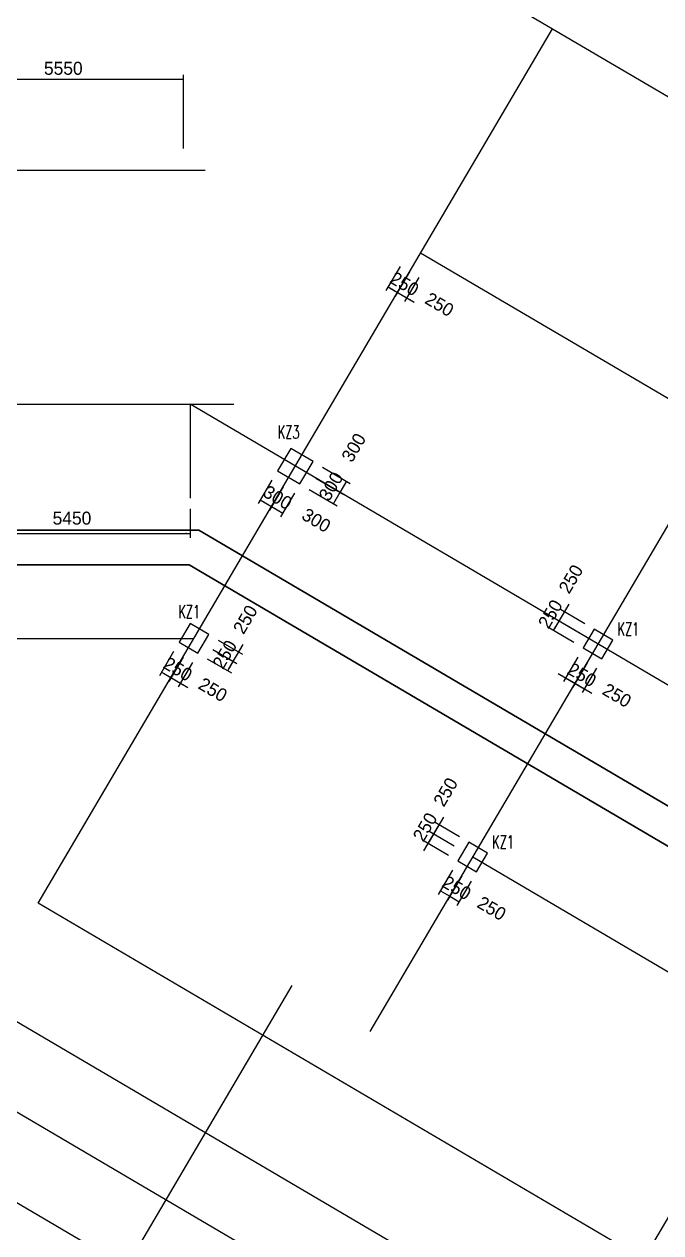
# Model space of a CAD drawing. Extents: x 387171 to 699106, y 11966 to 245688.
# Drawn here: x 600731 to 615414, y 130974 to 158858 of the extents above; entities that cross this region are included whole.
import ezdxf

# ---------------------------------------------------------------- set-up
doc = ezdxf.new("R2010")
doc.units = 0
doc.header["$LTSCALE"] = 100
doc.header["$MEASUREMENT"] = 0
for name, color, linetype in [('COLU', 7, 'Continuous'), ('DIM', 3, 'Continuous'), ('DOTE', 253, 'Continuous'), ('h后浇带', 51, 'Continuous'), ('L-AXIS', 3, 'Continuous'), ('NUM', 7, 'Continuous')]:
    doc.layers.add(name, color=color, linetype=linetype)
doc.styles.add('hztxt', font='hztxt')
doc.styles.get("Standard").update_dxf_attribs({"font": 'standard'})
doc.dimstyles.get("Standard").update_dxf_attribs({"dimtxt": 300, "dimasz": 100, "dimexe": 100, "dimexo": 250, "dimgap": 100, "dimtad": 0, "dimtoh": 1, "dimdec": 0, "dimdsep": 46, "dimcen": 0.09, "dimclrt": 7, "dimadec": 0, "dimazin": 0, "dimtfac": 1, "dimtdec": 4, "dimtofl": 0, "dimtmove": 0, "dimatfit": 3, "dimfxl": 1, "dimtolj": 1, "dimtzin": 0, "dimarcsym": 0})

# ---------------------------------------------------------------- blocks, each defined once
blk = doc.blocks.new('*D756')
at = {"layer": 'L-AXIS', "color": 0, "linetype": 'ByBlock', "lineweight": -2}
for p, q in [((604558, 147675), (604558, 147010)), ((599108, 146608), (599108, 147210)), ((599108, 147110), (604558, 147110))]:
    blk.add_line(p, q, dxfattribs=at)
for points in [[(599108, 147110), (599208, 147126), (599208, 147093)], [(604558, 147110), (604458, 147093), (604458, 147126)]]:
    blk.add_solid(points, dxfattribs=at)
at = {"layer": 'L-AXIS', "color": 7, "linetype": 'Continuous', "lineweight": -2, "insert": (601833, 147460), "char_height": 300, "width": 785, "attachment_point": 5, "style": 'hztxt'}
blk.add_mtext('5450', dxfattribs=at)
blk = doc.blocks.new('*D2815')
at = {"layer": 'DIM', "color": 0, "linetype": 'ByBlock', "lineweight": -2}
for p, q in [((604178, 144384), (603849, 143823)), ((604394, 144257), (604064, 143697)), ((603900, 143910), (604115, 143783))]:
    blk.add_line(p, q, dxfattribs=at)
for points in [[(603900, 143910), (603994, 143873), (603977, 143844)], [(604115, 143783), (604020, 143819), (604037, 143848)]]:
    blk.add_solid(points, dxfattribs=at)
at = {"layer": 'DIM', "color": 7, "linetype": 'Continuous', "lineweight": -2, "insert": (604276, 143978), "char_height": 300, "width": 566.67, "attachment_point": 5, "rotation": 329.5454, "style": 'hztxt'}
blk.add_mtext('250', dxfattribs=at)
blk = doc.blocks.new('*D2780')
at = {"layer": 'DIM', "color": 0, "linetype": 'ByBlock', "lineweight": -2}
for p, q in [((604394, 144257), (604064, 143697)), ((603943, 143884), (604503, 143555)), ((604609, 144130), (604280, 143570))]:
    blk.add_line(p, q, dxfattribs=at)
for points in [[(604115, 143783), (604020, 143819), (604037, 143848)], [(604331, 143656), (604425, 143620), (604408, 143591)]]:
    blk.add_solid(points, dxfattribs=at)
at = {"layer": 'DIM', "color": 7, "linetype": 'Continuous', "lineweight": -2, "insert": (605083, 143503), "char_height": 300, "width": 566.67, "attachment_point": 5, "rotation": 329.5454, "style": 'hztxt'}
blk.add_mtext('250', dxfattribs=at)
blk = doc.blocks.new('*D2349')
at = {"layer": 'DIM', "color": 0, "linetype": 'ByBlock', "lineweight": -2}
for p, q in [((604952, 144219), (605512, 143890)), ((605078, 144435), (605639, 144105)), ((605426, 143940), (605552, 144156))]:
    blk.add_line(p, q, dxfattribs=at)
for points in [[(605426, 143940), (605462, 144035), (605491, 144018)], [(605552, 144156), (605516, 144061), (605487, 144078)]]:
    blk.add_solid(points, dxfattribs=at)
at = {"layer": 'DIM', "color": 7, "linetype": 'Continuous', "lineweight": -2, "insert": (605357, 144317), "char_height": 300, "width": 566.67, "attachment_point": 5, "rotation": 59.5454, "style": 'hztxt'}
blk.add_mtext('250', dxfattribs=at)
blk = doc.blocks.new('*D1917')
at = {"layer": 'DIM', "color": 0, "linetype": 'ByBlock', "lineweight": -2}
for p, q in [((605205, 144650), (605765, 144321)), ((605451, 143983), (605780, 144544)), ((605078, 144435), (605639, 144105))]:
    blk.add_line(p, q, dxfattribs=at)
for points in [[(605679, 144371), (605715, 144466), (605744, 144449)], [(605552, 144156), (605516, 144061), (605487, 144078)]]:
    blk.add_solid(points, dxfattribs=at)
at = {"layer": 'DIM', "color": 7, "linetype": 'Continuous', "lineweight": -2, "insert": (605832, 145124), "char_height": 300, "width": 566.67, "attachment_point": 5, "rotation": 59.5454, "style": 'hztxt'}
blk.add_mtext('250', dxfattribs=at)
blk = doc.blocks.new('*D2225')
at = {"layer": 'DIM', "color": 0, "linetype": 'ByBlock', "lineweight": -2}
for p, q in [((609404, 153271), (609074, 152711)), ((609619, 153144), (609290, 152584)), ((609125, 152797), (609341, 152670))]:
    blk.add_line(p, q, dxfattribs=at)
for points in [[(609125, 152797), (609220, 152760), (609203, 152732)], [(609341, 152670), (609246, 152706), (609263, 152735)]]:
    blk.add_solid(points, dxfattribs=at)
at = {"layer": 'DIM', "color": 7, "linetype": 'Continuous', "lineweight": -2, "insert": (609502, 152865), "char_height": 300, "width": 566.67, "attachment_point": 5, "rotation": 329.5454, "style": 'hztxt'}
blk.add_mtext('250', dxfattribs=at)
blk = doc.blocks.new('*D1796')
at = {"layer": 'DIM', "color": 0, "linetype": 'ByBlock', "lineweight": -2}
for p, q in [((609619, 153144), (609290, 152584)), ((609835, 153017), (609505, 152457)), ((609168, 152771), (609728, 152442))]:
    blk.add_line(p, q, dxfattribs=at)
for points in [[(609341, 152670), (609246, 152706), (609263, 152735)], [(609556, 152543), (609651, 152507), (609634, 152478)]]:
    blk.add_solid(points, dxfattribs=at)
at = {"layer": 'DIM', "color": 7, "linetype": 'Continuous', "lineweight": -2, "insert": (610309, 152391), "char_height": 300, "width": 566.67, "attachment_point": 5, "rotation": 329.5454, "style": 'hztxt'}
blk.add_mtext('250', dxfattribs=at)
blk = doc.blocks.new('*D216')
at = {"layer": 'DIM', "color": 0, "linetype": 'ByBlock', "lineweight": -2}
for p, q in [((613289, 145476), (612960, 144916)), ((613662, 145025), (613101, 145354)), ((613535, 144809), (612975, 145139))]:
    blk.add_line(p, q, dxfattribs=at)
for points in [[(613188, 145304), (613224, 145398), (613253, 145382)], [(613061, 145088), (613025, 144994), (612996, 145010)]]:
    blk.add_solid(points, dxfattribs=at)
at = {"layer": 'DIM', "color": 7, "linetype": 'Continuous', "lineweight": -2, "insert": (613340, 146057), "char_height": 300, "width": 566.67, "attachment_point": 5, "rotation": 59.5454, "style": 'hztxt'}
blk.add_mtext('250', dxfattribs=at)
blk = doc.blocks.new('*D189')
at = {"layer": 'DIM', "color": 0, "linetype": 'ByBlock', "lineweight": -2}
for p, q in [((613061, 145088), (612934, 144873)), ((613535, 144809), (612975, 145139)), ((613408, 144594), (612848, 144923))]:
    blk.add_line(p, q, dxfattribs=at)
for points in [[(613061, 145088), (613025, 144994), (612996, 145010)], [(612934, 144873), (612971, 144967), (612999, 144951)]]:
    blk.add_solid(points, dxfattribs=at)
at = {"layer": 'DIM', "color": 7, "linetype": 'Continuous', "lineweight": -2, "insert": (612866, 145250), "char_height": 300, "width": 566.67, "attachment_point": 5, "rotation": 59.5454, "style": 'hztxt'}
blk.add_mtext('250', dxfattribs=at)
blk = doc.blocks.new('*D2733')
at = {"layer": 'DIM', "color": 0, "linetype": 'ByBlock', "lineweight": -2}
for p, q in [((613497, 144252), (613168, 143691)), ((613713, 144125), (613383, 143565)), ((613046, 143879), (613606, 143550))]:
    blk.add_line(p, q, dxfattribs=at)
for points in [[(613218, 143778), (613124, 143814), (613141, 143843)], [(613434, 143651), (613529, 143615), (613512, 143586)]]:
    blk.add_solid(points, dxfattribs=at)
at = {"layer": 'DIM', "color": 7, "linetype": 'Continuous', "lineweight": -2, "insert": (613595, 143846), "char_height": 300, "width": 566.67, "attachment_point": 5, "rotation": 329.5454, "style": 'hztxt'}
blk.add_mtext('250', dxfattribs=at)
blk = doc.blocks.new('*D2341')
at = {"layer": 'DIM', "color": 0, "linetype": 'ByBlock', "lineweight": -2}
for p, q in [((613713, 144125), (613383, 143565)), ((613928, 143998), (613599, 143438)), ((613261, 143752), (613822, 143423))]:
    blk.add_line(p, q, dxfattribs=at)
for points in [[(613434, 143651), (613339, 143687), (613356, 143716)], [(613649, 143524), (613744, 143488), (613727, 143459)]]:
    blk.add_solid(points, dxfattribs=at)
at = {"layer": 'DIM', "color": 7, "linetype": 'Continuous', "lineweight": -2, "insert": (614402, 143372), "char_height": 300, "width": 566.67, "attachment_point": 5, "rotation": 329.5454, "style": 'hztxt'}
blk.add_mtext('250', dxfattribs=at)
blk = doc.blocks.new('*D170')
at = {"layer": 'DIM', "color": 0, "linetype": 'ByBlock', "lineweight": -2}
for p, q in [((610400, 140563), (610071, 140002)), ((610773, 140111), (610212, 140441)), ((610646, 139896), (610086, 140225))]:
    blk.add_line(p, q, dxfattribs=at)
for points in [[(610299, 140390), (610335, 140485), (610364, 140468)], [(610172, 140175), (610136, 140080), (610107, 140097)]]:
    blk.add_solid(points, dxfattribs=at)
at = {"layer": 'DIM', "color": 7, "linetype": 'Continuous', "lineweight": -2, "insert": (610451, 141143), "char_height": 300, "width": 566.67, "attachment_point": 5, "rotation": 59.5454, "style": 'hztxt'}
blk.add_mtext('250', dxfattribs=at)
blk = doc.blocks.new('*D2759')
at = {"layer": 'DIM', "color": 0, "linetype": 'ByBlock', "lineweight": -2}
for p, q in [((610273, 140347), (609944, 139787)), ((610519, 139680), (609959, 140010)), ((610646, 139896), (610086, 140225))]:
    blk.add_line(p, q, dxfattribs=at)
for points in [[(610172, 140175), (610208, 140269), (610237, 140252)], [(610045, 139959), (610009, 139865), (609980, 139881)]]:
    blk.add_solid(points, dxfattribs=at)
at = {"layer": 'DIM', "color": 7, "linetype": 'Continuous', "lineweight": -2, "insert": (609977, 140336), "char_height": 300, "width": 566.67, "attachment_point": 5, "rotation": 59.5454, "style": 'hztxt'}
blk.add_mtext('250', dxfattribs=at)
blk = doc.blocks.new('*D2329')
at = {"layer": 'DIM', "color": 0, "linetype": 'ByBlock', "lineweight": -2}
for p, q in [((610608, 139338), (610279, 138778)), ((610824, 139211), (610494, 138651)), ((610329, 138864), (610545, 138737))]:
    blk.add_line(p, q, dxfattribs=at)
for points in [[(610329, 138864), (610424, 138828), (610407, 138799)], [(610545, 138737), (610450, 138774), (610467, 138802)]]:
    blk.add_solid(points, dxfattribs=at)
at = {"layer": 'DIM', "color": 7, "linetype": 'Continuous', "lineweight": -2, "insert": (610706, 138932), "char_height": 300, "width": 566.67, "attachment_point": 5, "rotation": 329.5454, "style": 'hztxt'}
blk.add_mtext('250', dxfattribs=at)
blk = doc.blocks.new('*D1892')
at = {"layer": 'DIM', "color": 0, "linetype": 'ByBlock', "lineweight": -2}
for p, q in [((610824, 139211), (610494, 138651)), ((611039, 139085), (610710, 138524)), ((610545, 138737), (610760, 138611))]:
    blk.add_line(p, q, dxfattribs=at)
for points in [[(610545, 138737), (610639, 138701), (610623, 138672)], [(610760, 138611), (610666, 138647), (610683, 138676)]]:
    blk.add_solid(points, dxfattribs=at)
at = {"layer": 'DIM', "color": 7, "linetype": 'Continuous', "lineweight": -2, "insert": (611513, 138458), "char_height": 300, "width": 566.67, "attachment_point": 5, "rotation": 329.5454, "style": 'hztxt'}
blk.add_mtext('250', dxfattribs=at)
blk = doc.blocks.new('*D1005')
at = {"layer": 'DIM', "color": 0, "linetype": 'ByBlock', "lineweight": -2}
for p, q in [((598858, 155988), (598858, 157688)), ((598858, 157588), (604408, 157588)), ((604408, 155988), (604408, 157688))]:
    blk.add_line(p, q, dxfattribs=at)
for points in [[(598858, 157588), (598958, 157604), (598958, 157571)], [(604408, 157588), (604308, 157571), (604308, 157604)]]:
    blk.add_solid(points, dxfattribs=at)
at = {"layer": 'DIM', "color": 7, "linetype": 'Continuous', "lineweight": -2, "insert": (601633, 157838), "char_height": 300, "width": 780, "attachment_point": 5, "style": 'hztxt'}
blk.add_mtext('5550', dxfattribs=at)
blk = doc.blocks.new('*D169')
at = {"layer": 'DIM', "color": 0, "linetype": 'ByBlock', "lineweight": -2}
for p, q in [((606446, 148340), (606126, 147796)), ((606705, 148187), (606385, 147644)), ((606177, 147882), (606436, 147730))]:
    blk.add_line(p, q, dxfattribs=at)
for points in [[(606177, 147882), (606272, 147846), (606255, 147817)], [(606436, 147730), (606341, 147766), (606358, 147795)]]:
    blk.add_solid(points, dxfattribs=at)
at = {"layer": 'DIM', "color": 7, "linetype": 'Continuous', "lineweight": -2, "insert": (606576, 147938), "char_height": 300, "width": 566.67, "attachment_point": 5, "rotation": 329.5454, "style": 'hztxt'}
blk.add_mtext('300', dxfattribs=at)
blk = doc.blocks.new('*D2578')
at = {"layer": 'DIM', "color": 0, "linetype": 'ByBlock', "lineweight": -2}
for p, q in [((606705, 148187), (606385, 147644)), ((606963, 148035), (606644, 147492)), ((606436, 147730), (606694, 147578))]:
    blk.add_line(p, q, dxfattribs=at)
for points in [[(606436, 147730), (606530, 147693), (606514, 147665)], [(606694, 147578), (606600, 147614), (606617, 147643)]]:
    blk.add_solid(points, dxfattribs=at)
at = {"layer": 'DIM', "color": 7, "linetype": 'Continuous', "lineweight": -2, "insert": (607469, 147412), "char_height": 300, "width": 566.67, "attachment_point": 5, "rotation": 329.5454, "style": 'hztxt'}
blk.add_mtext('300', dxfattribs=at)
blk = doc.blocks.new('*D2758')
at = {"layer": 'DIM', "color": 0, "linetype": 'ByBlock', "lineweight": -2}
for p, q in [((607610, 148641), (608252, 148264)), ((607458, 148383), (608100, 148005)), ((608166, 148314), (608014, 148056))]:
    blk.add_line(p, q, dxfattribs=at)
for points in [[(608014, 148056), (608051, 148150), (608079, 148133)], [(608166, 148314), (608130, 148220), (608101, 148237)]]:
    blk.add_solid(points, dxfattribs=at)
at = {"layer": 'DIM', "color": 7, "linetype": 'Continuous', "lineweight": -2, "insert": (608332, 149089), "char_height": 300, "width": 566.67, "attachment_point": 5, "rotation": 59.5454, "style": 'hztxt'}
blk.add_mtext('300', dxfattribs=at)
blk = doc.blocks.new('*D2148')
at = {"layer": 'DIM', "color": 0, "linetype": 'ByBlock', "lineweight": -2}
for p, q in [((607458, 148383), (608100, 148005)), ((607306, 148124), (607948, 147746)), ((608014, 148056), (607862, 147797))]:
    blk.add_line(p, q, dxfattribs=at)
for points in [[(607862, 147797), (607898, 147892), (607927, 147875)], [(608014, 148056), (607978, 147961), (607949, 147978)]]:
    blk.add_solid(points, dxfattribs=at)
at = {"layer": 'DIM', "color": 7, "linetype": 'Continuous', "lineweight": -2, "insert": (607806, 148196), "char_height": 300, "width": 566.67, "attachment_point": 5, "rotation": 59.5454, "style": 'hztxt'}
blk.add_mtext('300', dxfattribs=at)
blk = doc.blocks.new('后浇带现场')
at = {"color": 6, "lineweight": 30}
for points in [[(806265, 663346), (787754, 674230), (759207, 674230), (759207, 625070)], [(805860, 662656), (787536, 673430), (760007, 673430), (760007, 625070)]]:
    blk.add_lwpolyline(points, dxfattribs=at)
at = {"layer": 'h后浇带', "color": 1}
for p, q in [((662168, 674230), (787754, 674230)), ((662200, 673430), (787536, 673430))]:
    blk.add_line(p, q, dxfattribs=at)

msp = doc.modelspace()

# ---------------------------------------------------------------- linework, layer by layer
at = {"layer": 'COLU', "color": 200}
msp.add_lwpolyline([(606573, 148555), (607090.2, 148250.9), (607394.3, 148768.1), (606877.1, 149072.3)], close=True, dxfattribs=at)
at = {"layer": 'COLU'}
for points in [[(604305, 144599.1), (604736, 144345.7), (604989.4, 144776.7), (604558.4, 145030.2)], [(613623.9, 144467.3), (614054.9, 144213.8), (614308.3, 144644.8), (613877.3, 144898.3)], [(610734.8, 139553.7), (611165.8, 139300.3), (611419.2, 139731.3), (610988.2, 139984.7)]]:
    msp.add_lwpolyline(points, close=True, dxfattribs=at)
at = {"layer": 'DOTE'}
for p, q in [((650020.1, 136929.7), (605931.4, 162852.9)), ((601053.4, 138575.8), (612913.9, 158747.3)), ((491029.4, 155487.9), (604908.1, 155487.9)), ((615018.3, 130364.8), (629712.1, 155355)), ((608711.1, 135618.7), (619896.3, 154641.8)), ((646978.9, 131757.5), (609872.7, 153575.2)), ((491246.2, 150087.9), (605563.5, 150087.9)), ((644089.8, 126843.9), (604557.8, 150087.9)), ((604557.8, 150087.9), (604557.8, 147925.2)), ((491462.9, 144687.9), (604647.2, 144687.9)), ((587628.3, 143453.4), (636841.8, 114516.9)), ((586716, 141901.7), (605891.9, 130626.7)), ((585803.6, 140350.1), (639805.6, 108598)), ((645989.3, 119114.8), (611077, 139642.5)), ((647775.5, 111104.2), (601053.4, 138575.8)), ((606900.9, 136683.1), (602474.9, 129155.7))]:
    msp.add_line(p, q, dxfattribs=at)

# ---------------------------------------------------------------- block references
at = {"color": 3, "lineweight": 30}
msp.add_blockref('后浇带现场', (-182998.7, -527042.1), dxfattribs=at)

# ---------------------------------------------------------------- texts
at = {"layer": 'NUM', "color": 200, "width": 0.7}
for s, p in [('KZ3', (606580.1, 149296.1)), ('KZ1', (604287.6, 145154.5)), ('KZ1', (614414.4, 144750.9)), ('KZ1', (611525.3, 139837.3))]:
    msp.add_text(s, height=300, dxfattribs=at).set_placement(p)

# ---------------------------------------------------------------- dimensions: what is measured, and where the dimension line sits
at = {"layer": 'DIM', "color": 200}
dim = msp.add_linear_dim(base=(604408.1, 157587.8), p1=(598858.1, 155737.9), p2=(604408.1, 155737.9), dimstyle='Standard', dxfattribs=at)
dim.commit()
dim.dimension.update_dxf_attribs({"geometry": '*D1005', "text_midpoint": (601633.1, 157837.8)})
for p1, p2, distance, picture, middle in [((609530.5, 153486.4), (609746, 153359.7), -800, '*D2225', (609063.7, 153122.8)), ((609746, 153359.7), (609961.5, 153232.9), -800, '*D1796', (609870.7, 152648.3)), ((607394.3, 148768.1), (607242.3, 148509.5), 895.5, '*D2758', (608061.3, 148629)), ((606573, 148555), (606831.6, 148403), -780.9, '*D169', (606115.9, 148207.9)), ((613877.3, 144898.3), (613750.6, 144682.8), -800, '*D216', (613082.7, 145618.5)), ((613750.6, 144682.8), (613623.9, 144467.3), -800, '*D189', (612608.2, 144811.5)), ((604862.7, 144561.2), (604989.4, 144776.7), -800, '*D1917', (605574.1, 144685.9)), ((604305, 144599.1), (604520.5, 144472.4), -800, '*D2815', (603838.2, 144235.6)), ((604520.5, 144472.4), (604736, 144345.7), -800, '*D2780', (604645.2, 143761.1)), ((604736, 144345.7), (604862.7, 144561.2), -800, '*D2349', (605099.6, 143878.9)), ((613623.9, 144467.3), (613839.4, 144340.5), -800, '*D2733', (613157.1, 144103.7)), ((613839.4, 144340.5), (614054.9, 144213.8), -800, '*D2341', (613964.1, 143629.2)), ((610988.2, 139984.7), (610861.5, 139769.2), -800, '*D170', (610193.6, 140704.9)), ((610861.5, 139769.2), (610734.8, 139553.7), -800, '*D2759', (609719.1, 139897.9)), ((610734.8, 139553.7), (610950.3, 139427), -800, '*D2329', (610268, 139190.1)), ((610950.3, 139427), (611165.8, 139300.3), -800, '*D1892', (611075, 138715.6))]:
    dim = msp.add_aligned_dim(p1=p1, p2=p2, distance=distance, dimstyle='Standard', dxfattribs=at)
    dim.commit()
    dim.dimension.update_dxf_attribs({"geometry": picture, "text_midpoint": middle})
for base, p1, angle, picture, middle in [((606694.4, 147577.7), (606831.6, 148403), 149.54537, '*D2578', (607009.1, 147682.7)), ((607862.1, 147797), (607242.3, 148509.5), 59.54537, '*D2148', (607536.1, 147735.8))]:
    dim = msp.add_linear_dim(base=base, p1=p1, p2=(607090.2, 148250.9), angle=angle, dimstyle='Standard', dxfattribs=at)
    dim.commit()
    dim.dimension.update_dxf_attribs({"geometry": picture, "text_midpoint": middle})
at = {"layer": 'L-AXIS'}
dim = msp.add_linear_dim(base=(604557.8, 147109.6), p1=(599108.1, 146357.9), p2=(604557.8, 147925.2), dimstyle='Standard', dxfattribs=at)
dim.commit()
dim.dimension.update_dxf_attribs({"geometry": '*D756', "text_midpoint": (601832.9, 147459.6)})

doc.saveas('drawing.dxf')
